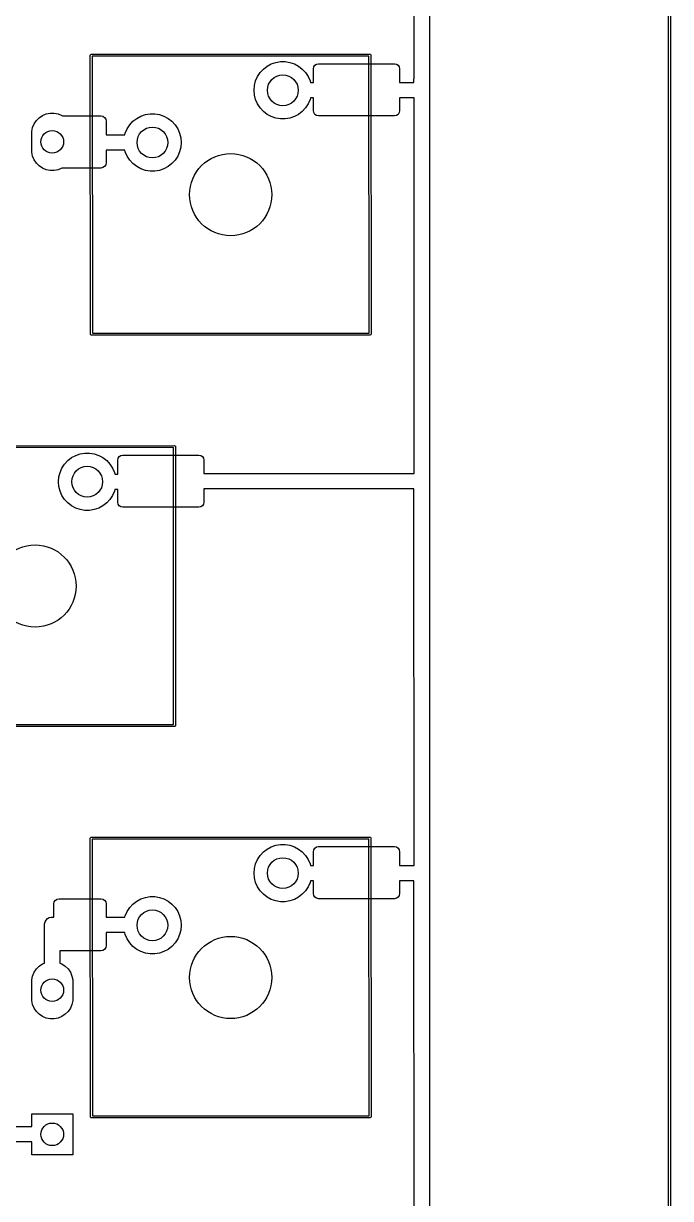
# Model space of a CAD drawing. Extents: x 12 to 499, y -206 to -17.
# Drawn here: x 467.8 to 499.3, y -115.9 to -58.8 of the extents above; entities that cross this region are included whole.
import ezdxf

# ---------------------------------------------------------------- set-up
doc = ezdxf.new("R2010")
doc.units = 0
doc.layers.add('BLACK', color=7, linetype='CONTINUOUS')

msp = doc.modelspace()

# ---------------------------------------------------------------- linework, layer by layer
at = {"layer": 'BLACK', "linetype": 'CONTINUOUS'}
for p, q in [((499.190804, -206.25), (499.187, -16.937194)), ((499.283194, -16.871866), (499.287, -206.3)), ((486.800191, -61.41931), (486.797064, -43.331991)), ((487.543808, -43.008689), (487.547, -61.468)), ((471.03588, -60.305004), (471.039686, -60.28587)), ((471.039686, -73.894138), (471.03588, -60.305004)), ((471.039686, -60.28587), (471.066746, -60.25881)), ((471.066746, -60.25881), (484.65588, -60.255004)), ((484.605892, -60.351217), (471.132093, -60.354991)), ((471.132093, -60.354991), (471.135867, -73.82879)), ((480.0672, -60.652844), (480.295269, -60.614786)), ((480.295269, -60.614786), (480.526491, -60.614786)), ((480.526491, -60.614786), (480.75456, -60.652844)), ((484.609666, -73.825016), (484.605892, -60.351217)), ((484.65588, -60.255004), (484.675014, -60.25881)), ((484.675014, -60.25881), (484.702074, -60.28587)), ((484.702074, -60.28587), (484.70588, -73.875004)), ((479.179617, -61.343678), (479.306083, -61.150106)), ((479.306083, -61.150106), (479.462686, -60.979991)), ((479.462686, -60.979991), (479.645153, -60.837971)), ((479.645153, -60.837971), (479.848506, -60.727921)), ((479.848506, -60.727921), (480.0672, -60.652844)), ((480.75456, -60.652844), (480.973254, -60.727921)), ((480.973254, -60.727921), (481.176607, -60.837971)), ((481.176607, -60.837971), (481.359074, -60.979991)), ((481.359074, -60.979991), (481.515677, -61.150106)), ((481.515677, -61.150106), (481.642143, -61.343678)), ((481.89688, -60.969004), (481.916215, -60.871802)), ((481.89688, -61.637488), (481.89688, -60.969004)), ((481.916215, -60.871802), (481.971275, -60.789399)), ((481.971275, -60.789399), (482.053678, -60.734339)), ((482.053678, -60.734339), (482.15088, -60.715004)), ((482.15088, -60.715004), (485.84288, -60.715004)), ((485.84288, -60.715004), (485.940082, -60.734339)), ((485.940082, -60.734339), (486.022485, -60.789399)), ((486.022485, -60.789399), (486.077545, -60.871802)), ((486.077545, -60.871802), (486.09688, -60.969004)), ((486.09688, -60.969004), (486.09688, -61.63551)), ((479.029974, -61.779572), (479.086736, -61.555425)), ((479.086736, -61.555425), (479.179617, -61.343678)), ((481.642143, -61.343678), (481.735024, -61.555425)), ((481.735024, -61.555425), (481.755822, -61.637555)), ((481.755822, -61.637555), (481.89688, -61.637488)), ((486.09688, -61.63551), (486.797027, -61.63518)), ((486.797, -61.468), (486.800191, -61.41931)), ((486.797027, -61.63518), (486.797, -61.468)), ((487.547, -61.468), (487.544282, -61.509458)), ((487.544282, -61.509458), (487.547, -62.010004)), ((479.01088, -62.010004), (479.029974, -61.779572)), ((479.029974, -62.240436), (479.01088, -62.010004)), ((479.086736, -62.464583), (479.029974, -62.240436)), ((487.547, -62.010004), (487.543896, -62.057358)), ((487.543896, -62.057358), (487.547, -81.034994)), ((479.179617, -62.67633), (479.086736, -62.464583)), ((479.306083, -62.869902), (479.179617, -62.67633)), ((479.462686, -63.040017), (479.306083, -62.869902)), ((481.515677, -62.869902), (481.359074, -63.040017)), ((481.642143, -62.67633), (481.515677, -62.869902)), ((481.735024, -62.464583), (481.642143, -62.67633)), ((481.755336, -62.38437), (481.735024, -62.464583)), ((481.89688, -62.384303), (481.755336, -62.38437)), ((481.89688, -63.001004), (481.89688, -62.384303)), ((486.797149, -62.381995), (486.09688, -62.382325)), ((486.09688, -62.382325), (486.09688, -63.001004)), ((486.800138, -80.660087), (486.797149, -62.381995)), ((468.411048, -63.484207), (468.549665, -63.34559)), ((468.549665, -63.34559), (468.712661, -63.236679)), ((468.712661, -63.236679), (468.893773, -63.16166)), ((468.893773, -63.16166), (469.086041, -63.123415)), ((469.086041, -63.123415), (469.282075, -63.123415)), ((469.282075, -63.123415), (469.474343, -63.16166)), ((469.474343, -63.16166), (469.655455, -63.236679)), ((469.655455, -63.236679), (469.68288, -63.255004)), ((469.68288, -63.255004), (471.55088, -63.255004)), ((471.55088, -63.255004), (471.648082, -63.274339)), ((471.648082, -63.274339), (471.730485, -63.329399)), ((471.730485, -63.329399), (471.785545, -63.411802)), ((471.785545, -63.411802), (471.80488, -63.509004)), ((473.112686, -63.519991), (473.295153, -63.377971)), ((473.295153, -63.377971), (473.498506, -63.267921)), ((473.498506, -63.267921), (473.7172, -63.192844)), ((473.7172, -63.192844), (473.945269, -63.154786)), ((473.945269, -63.154786), (474.176491, -63.154786)), ((474.176491, -63.154786), (474.40456, -63.192844)), ((474.40456, -63.192844), (474.623254, -63.267921)), ((474.623254, -63.267921), (474.826607, -63.377971)), ((474.826607, -63.377971), (475.009074, -63.519991)), ((479.645153, -63.182037), (479.462686, -63.040017)), ((479.848506, -63.292087), (479.645153, -63.182037)), ((480.0672, -63.367164), (479.848506, -63.292087)), ((480.295269, -63.405222), (480.0672, -63.367164)), ((480.526491, -63.405222), (480.295269, -63.405222)), ((480.75456, -63.367164), (480.526491, -63.405222)), ((480.973254, -63.292087), (480.75456, -63.367164)), ((481.176607, -63.182037), (480.973254, -63.292087)), ((481.359074, -63.040017), (481.176607, -63.182037)), ((481.916215, -63.098206), (481.89688, -63.001004)), ((481.971275, -63.180609), (481.916215, -63.098206)), ((482.053678, -63.235669), (481.971275, -63.180609)), ((482.15088, -63.255004), (482.053678, -63.235669)), ((485.84288, -63.255004), (482.15088, -63.255004)), ((485.940082, -63.235669), (485.84288, -63.255004)), ((486.022485, -63.180609), (485.940082, -63.235669)), ((486.077545, -63.098206), (486.022485, -63.180609)), ((486.09688, -63.001004), (486.077545, -63.098206)), ((468.184058, -64.1186), (468.188873, -64.020583)), ((468.188873, -64.020583), (468.227118, -63.828315)), ((468.227118, -63.828315), (468.302137, -63.647203)), ((468.302137, -63.647203), (468.411048, -63.484207)), ((471.80488, -63.509004), (471.80488, -64.177028)), ((472.736736, -64.095425), (472.829617, -63.883678)), ((472.829617, -63.883678), (472.956083, -63.690106)), ((472.956083, -63.690106), (473.112686, -63.519991)), ((475.009074, -63.519991), (475.165677, -63.690106)), ((475.165677, -63.690106), (475.292143, -63.883678)), ((475.292143, -63.883678), (475.385024, -64.095425)), ((468.188873, -65.016617), (468.184058, -64.1186)), ((471.80488, -64.177028), (472.716278, -64.17621)), ((472.716278, -64.17621), (472.736736, -64.095425)), ((475.385024, -64.095425), (475.441786, -64.319572)), ((475.441786, -64.319572), (475.46088, -64.550004)), ((475.46088, -64.550004), (475.441786, -64.780436)), ((468.227118, -65.208885), (468.188873, -65.016617)), ((472.716088, -64.923046), (471.80488, -64.923864)), ((471.80488, -64.923864), (471.80488, -65.541004)), ((472.736736, -65.004583), (472.716088, -64.923046)), ((472.829617, -65.21633), (472.736736, -65.004583)), ((475.385024, -65.004583), (475.292143, -65.21633)), ((475.441786, -64.780436), (475.385024, -65.004583)), ((468.302137, -65.389997), (468.227118, -65.208885)), ((468.411048, -65.552993), (468.302137, -65.389997)), ((468.549665, -65.69161), (468.411048, -65.552993)), ((468.712661, -65.800521), (468.549665, -65.69161)), ((471.730485, -65.720609), (471.648082, -65.775669)), ((471.785545, -65.638206), (471.730485, -65.720609)), ((471.80488, -65.541004), (471.785545, -65.638206)), ((472.956083, -65.409902), (472.829617, -65.21633)), ((473.112686, -65.580017), (472.956083, -65.409902)), ((473.295153, -65.722037), (473.112686, -65.580017)), ((473.498506, -65.832087), (473.295153, -65.722037)), ((474.826607, -65.722037), (474.623254, -65.832087)), ((475.009074, -65.580017), (474.826607, -65.722037)), ((475.165677, -65.409902), (475.009074, -65.580017)), ((475.292143, -65.21633), (475.165677, -65.409902)), ((468.893773, -65.87554), (468.712661, -65.800521)), ((469.086041, -65.913785), (468.893773, -65.87554)), ((469.282075, -65.913785), (469.086041, -65.913785)), ((469.474343, -65.87554), (469.282075, -65.913785)), ((469.655455, -65.800521), (469.474343, -65.87554)), ((469.663712, -65.795004), (469.655455, -65.800521)), ((471.55088, -65.795004), (469.663712, -65.795004)), ((471.648082, -65.775669), (471.55088, -65.795004)), ((473.7172, -65.907164), (473.498506, -65.832087)), ((473.945269, -65.945222), (473.7172, -65.907164)), ((474.176491, -65.945222), (473.945269, -65.945222)), ((474.40456, -65.907164), (474.176491, -65.945222)), ((474.623254, -65.832087), (474.40456, -65.907164)), ((471.066746, -73.921198), (471.039686, -73.894138)), ((471.08588, -73.925004), (471.066746, -73.921198)), ((484.675014, -73.921198), (471.08588, -73.925004)), ((471.135867, -73.82879), (484.609666, -73.825016)), ((484.702074, -73.894138), (484.675014, -73.921198)), ((484.70588, -73.875004), (484.702074, -73.894138)), ((461.541706, -79.3088), (475.13084, -79.304994)), ((475.080852, -79.401207), (461.607053, -79.404981)), ((475.084626, -92.875006), (475.080852, -79.401207)), ((475.13084, -79.304994), (475.149974, -79.3088)), ((475.149974, -79.3088), (475.177034, -79.33586)), ((475.177034, -79.33586), (475.18084, -92.924994)), ((469.781043, -80.200096), (469.937646, -80.029981)), ((469.937646, -80.029981), (470.120113, -79.887961)), ((470.120113, -79.887961), (470.323466, -79.777911)), ((470.323466, -79.777911), (470.54216, -79.702834)), ((470.54216, -79.702834), (470.770229, -79.664776)), ((470.770229, -79.664776), (471.001451, -79.664776)), ((471.001451, -79.664776), (471.22952, -79.702834)), ((471.22952, -79.702834), (471.448214, -79.777911)), ((471.448214, -79.777911), (471.651567, -79.887961)), ((471.651567, -79.887961), (471.834034, -80.029981)), ((471.834034, -80.029981), (471.990637, -80.200096)), ((472.37184, -80.018994), (472.391175, -79.921792)), ((472.37184, -80.686847), (472.37184, -80.018994)), ((472.391175, -79.921792), (472.446235, -79.839389)), ((472.446235, -79.839389), (472.528638, -79.784329)), ((472.528638, -79.784329), (472.62584, -79.764994)), ((472.62584, -79.764994), (476.31784, -79.764994)), ((476.31784, -79.764994), (476.415042, -79.784329)), ((476.415042, -79.784329), (476.497445, -79.839389)), ((476.497445, -79.839389), (476.552505, -79.921792)), ((476.552505, -79.921792), (476.57184, -80.018994)), ((476.57184, -80.018994), (476.57184, -80.662661)), ((469.504934, -80.829562), (469.561696, -80.605415)), ((469.561696, -80.605415), (469.654577, -80.393668)), ((469.654577, -80.393668), (469.781043, -80.200096)), ((471.990637, -80.200096), (472.117103, -80.393668)), ((472.117103, -80.393668), (472.209984, -80.605415)), ((472.209984, -80.605415), (472.230637, -80.686971)), ((469.48584, -81.059994), (469.504934, -80.829562)), ((469.504934, -81.290426), (469.48584, -81.059994)), ((472.230637, -80.686971), (472.37184, -80.686847)), ((476.57184, -80.662661), (486.800138, -80.660087)), ((487.547, -81.034994), (487.543808, -81.083691)), ((487.543808, -81.083691), (487.547, -100.109999)), ((469.561696, -81.514573), (469.504934, -81.290426)), ((469.654577, -81.72632), (469.561696, -81.514573)), ((469.781043, -81.919892), (469.654577, -81.72632)), ((472.117103, -81.72632), (471.990637, -81.919892)), ((472.209984, -81.514573), (472.117103, -81.72632)), ((472.230436, -81.433807), (472.209984, -81.514573)), ((472.37184, -81.433682), (472.230436, -81.433807)), ((472.37184, -82.050994), (472.37184, -81.433682)), ((486.797062, -81.406892), (476.57184, -81.409465)), ((476.57184, -81.409465), (476.57184, -82.050994)), ((486.800136, -99.735174), (486.797062, -81.406892)), ((469.937646, -82.090007), (469.781043, -81.919892)), ((470.120113, -82.232027), (469.937646, -82.090007)), ((470.323466, -82.342077), (470.120113, -82.232027)), ((470.54216, -82.417154), (470.323466, -82.342077)), ((471.448214, -82.342077), (471.22952, -82.417154)), ((471.651567, -82.232027), (471.448214, -82.342077)), ((471.834034, -82.090007), (471.651567, -82.232027)), ((471.990637, -81.919892), (471.834034, -82.090007)), ((472.391175, -82.148196), (472.37184, -82.050994)), ((472.446235, -82.230599), (472.391175, -82.148196)), ((472.528638, -82.285659), (472.446235, -82.230599)), ((472.62584, -82.304994), (472.528638, -82.285659)), ((476.31784, -82.304994), (472.62584, -82.304994)), ((476.415042, -82.285659), (476.31784, -82.304994)), ((476.497445, -82.230599), (476.415042, -82.285659)), ((476.552505, -82.148196), (476.497445, -82.230599)), ((476.57184, -82.050994), (476.552505, -82.148196)), ((470.770229, -82.455212), (470.54216, -82.417154)), ((471.001451, -82.455212), (470.770229, -82.455212)), ((471.22952, -82.417154), (471.001451, -82.455212)), ((475.149974, -92.971188), (461.56084, -92.974994)), ((461.610827, -92.87878), (475.084626, -92.875006)), ((475.177034, -92.944128), (475.149974, -92.971188)), ((475.18084, -92.924994), (475.177034, -92.944128)), ((471.039776, -98.385865), (471.066836, -98.358805)), ((471.066836, -98.358805), (484.65597, -98.354999)), ((484.65597, -98.354999), (484.675104, -98.358805)), ((484.675104, -98.358805), (484.702164, -98.385865)), ((471.03597, -98.404999), (471.039776, -98.385865)), ((471.039776, -111.994133), (471.03597, -98.404999)), ((484.605982, -98.451212), (471.132183, -98.454986)), ((471.132183, -98.454986), (471.135957, -111.928785)), ((479.645243, -98.937966), (479.848596, -98.827916)), ((479.848596, -98.827916), (480.06729, -98.752839)), ((480.06729, -98.752839), (480.295359, -98.714781)), ((480.295359, -98.714781), (480.526581, -98.714781)), ((480.526581, -98.714781), (480.75465, -98.752839)), ((480.75465, -98.752839), (480.973344, -98.827916)), ((480.973344, -98.827916), (481.176697, -98.937966)), ((481.916305, -98.971797), (481.971365, -98.889394)), ((481.971365, -98.889394), (482.053768, -98.834334)), ((482.053768, -98.834334), (482.15097, -98.814999)), ((482.15097, -98.814999), (485.84297, -98.814999)), ((484.609756, -111.925011), (484.605982, -98.451212)), ((484.702164, -98.385865), (484.70597, -111.974999)), ((485.84297, -98.814999), (485.940172, -98.834334)), ((485.940172, -98.834334), (486.022575, -98.889394)), ((486.022575, -98.889394), (486.077635, -98.971797)), ((479.086826, -99.65542), (479.179707, -99.443673)), ((479.179707, -99.443673), (479.306173, -99.250101)), ((479.306173, -99.250101), (479.462776, -99.079986)), ((479.462776, -99.079986), (479.645243, -98.937966)), ((481.176697, -98.937966), (481.359164, -99.079986)), ((481.359164, -99.079986), (481.515767, -99.250101)), ((481.515767, -99.250101), (481.642233, -99.443673)), ((481.642233, -99.443673), (481.735114, -99.65542)), ((481.89697, -99.068999), (481.916305, -98.971797)), ((481.89697, -99.737483), (481.89697, -99.068999)), ((486.077635, -98.971797), (486.09697, -99.068999)), ((486.09697, -99.068999), (486.09697, -99.735505)), ((479.01097, -100.109999), (479.030064, -99.879567)), ((479.030064, -99.879567), (479.086826, -99.65542)), ((481.735114, -99.65542), (481.755912, -99.73755)), ((481.755912, -99.73755), (481.89697, -99.737483)), ((486.09697, -99.735505), (486.800136, -99.735174)), ((479.030064, -100.340431), (479.01097, -100.109999)), ((479.086826, -100.564578), (479.030064, -100.340431)), ((479.179707, -100.776325), (479.086826, -100.564578)), ((481.735114, -100.564578), (481.642233, -100.776325)), ((481.755426, -100.484365), (481.735114, -100.564578)), ((481.89697, -100.484298), (481.755426, -100.484365)), ((481.89697, -101.100999), (481.89697, -100.484298)), ((486.797062, -100.48199), (486.09697, -100.48232)), ((486.09697, -100.48232), (486.09697, -101.100999)), ((486.800136, -118.785107), (486.797062, -100.48199)), ((487.547, -100.109999), (487.543808, -100.158695)), ((487.543808, -100.158695), (487.547, -119.160004)), ((479.306173, -100.969897), (479.179707, -100.776325)), ((479.462776, -101.140012), (479.306173, -100.969897)), ((479.645243, -101.282032), (479.462776, -101.140012)), ((481.359164, -101.140012), (481.176697, -101.282032)), ((481.515767, -100.969897), (481.359164, -101.140012)), ((481.642233, -100.776325), (481.515767, -100.969897)), ((481.916305, -101.198201), (481.89697, -101.100999)), ((481.971365, -101.280604), (481.916305, -101.198201)), ((486.077635, -101.198201), (486.022575, -101.280604)), ((486.09697, -101.100999), (486.077635, -101.198201)), ((469.26497, -101.608999), (469.284305, -101.511797)), ((469.26497, -102.252909), (469.26497, -101.608999)), ((469.284305, -101.511797), (469.339365, -101.429394)), ((469.339365, -101.429394), (469.421768, -101.374334)), ((469.421768, -101.374334), (469.51897, -101.354999)), ((469.51897, -101.354999), (471.55097, -101.354999)), ((471.55097, -101.354999), (471.648172, -101.374334)), ((471.648172, -101.374334), (471.730575, -101.429394)), ((471.730575, -101.429394), (471.785635, -101.511797)), ((471.785635, -101.511797), (471.80497, -101.608999)), ((471.80497, -101.608999), (471.80497, -102.252023)), ((472.829707, -101.983673), (472.956173, -101.790101)), ((472.956173, -101.790101), (473.112776, -101.619986)), ((473.112776, -101.619986), (473.295243, -101.477966)), ((473.295243, -101.477966), (473.498596, -101.367916)), ((473.498596, -101.367916), (473.71729, -101.292839)), ((473.71729, -101.292839), (473.945359, -101.254781)), ((473.945359, -101.254781), (474.176581, -101.254781)), ((474.176581, -101.254781), (474.40465, -101.292839)), ((474.40465, -101.292839), (474.623344, -101.367916)), ((474.623344, -101.367916), (474.826697, -101.477966)), ((474.826697, -101.477966), (475.009164, -101.619986)), ((475.009164, -101.619986), (475.165767, -101.790101)), ((475.165767, -101.790101), (475.292233, -101.983673)), ((479.848596, -101.392082), (479.645243, -101.282032)), ((480.06729, -101.467159), (479.848596, -101.392082)), ((480.295359, -101.505217), (480.06729, -101.467159)), ((480.526581, -101.505217), (480.295359, -101.505217)), ((480.75465, -101.467159), (480.526581, -101.505217)), ((480.973344, -101.392082), (480.75465, -101.467159)), ((481.176697, -101.282032), (480.973344, -101.392082)), ((482.053768, -101.335664), (481.971365, -101.280604)), ((482.15097, -101.354999), (482.053768, -101.335664)), ((485.84297, -101.354999), (482.15097, -101.354999)), ((485.940172, -101.335664), (485.84297, -101.354999)), ((486.022575, -101.280604), (485.940172, -101.335664)), ((468.88655, -102.396713), (468.955772, -102.327491)), ((468.955772, -102.327491), (469.040552, -102.278544)), ((469.040552, -102.278544), (469.135111, -102.253207)), ((469.135111, -102.253207), (469.26497, -102.252909)), ((471.80497, -102.252023), (472.7227, -102.251199)), ((472.7227, -102.251199), (472.736826, -102.19542)), ((472.736826, -102.19542), (472.829707, -101.983673)), ((475.292233, -101.983673), (475.385114, -102.19542)), ((475.385114, -102.19542), (475.441876, -102.419567)), ((468.809058, -102.624999), (468.812266, -102.576052)), ((468.810905, -104.487184), (468.809058, -102.624999)), ((468.812266, -102.576052), (468.837603, -102.481493)), ((468.837603, -102.481493), (468.88655, -102.396713)), ((475.441876, -102.880431), (475.385114, -103.104578)), ((475.441876, -102.419567), (475.46097, -102.649999)), ((475.46097, -102.649999), (475.441876, -102.880431)), ((472.709848, -102.998047), (471.80497, -102.998859)), ((471.80497, -102.998859), (471.80497, -103.640999)), ((472.736826, -103.104578), (472.709848, -102.998047)), ((472.829707, -103.316325), (472.736826, -103.104578)), ((472.956173, -103.509897), (472.829707, -103.316325)), ((473.112776, -103.680012), (472.956173, -103.509897)), ((475.165767, -103.509897), (475.009164, -103.680012)), ((475.292233, -103.316325), (475.165767, -103.509897)), ((475.385114, -103.104578), (475.292233, -103.316325)), ((471.55097, -103.894999), (469.557158, -103.894999)), ((469.557158, -103.894999), (469.557746, -104.487406)), ((471.648172, -103.875664), (471.55097, -103.894999)), ((471.730575, -103.820604), (471.648172, -103.875664)), ((471.785635, -103.738201), (471.730575, -103.820604)), ((471.80497, -103.640999), (471.785635, -103.738201)), ((473.295243, -103.822032), (473.112776, -103.680012)), ((473.498596, -103.932082), (473.295243, -103.822032)), ((473.71729, -104.007159), (473.498596, -103.932082)), ((473.945359, -104.045217), (473.71729, -104.007159)), ((474.176581, -104.045217), (473.945359, -104.045217)), ((474.40465, -104.007159), (474.176581, -104.045217)), ((474.623344, -103.932082), (474.40465, -104.007159)), ((474.826697, -103.822032), (474.623344, -103.932082)), ((475.009164, -103.680012), (474.826697, -103.822032)), ((468.411048, -104.775407), (468.549665, -104.63679)), ((468.549665, -104.63679), (468.712661, -104.527879)), ((468.712661, -104.527879), (468.810905, -104.487184)), ((469.557746, -104.487406), (469.655455, -104.527879)), ((469.655455, -104.527879), (469.818451, -104.63679)), ((469.818451, -104.63679), (469.957068, -104.775407)), ((468.188873, -105.311783), (468.227118, -105.119515)), ((468.227118, -105.119515), (468.302137, -104.938403)), ((468.302137, -104.938403), (468.411048, -104.775407)), ((469.957068, -104.775407), (470.065979, -104.938403)), ((470.065979, -104.938403), (470.140998, -105.119515)), ((470.140998, -105.119515), (470.179243, -105.311783)), ((468.184058, -105.4098), (468.188873, -105.311783)), ((468.188873, -106.307817), (468.184058, -105.4098)), ((470.179243, -105.311783), (470.184058, -106.2098)), ((468.227118, -106.500085), (468.188873, -106.307817)), ((470.179243, -106.307817), (470.140998, -106.500085)), ((470.184058, -106.2098), (470.179243, -106.307817)), ((468.302137, -106.681197), (468.227118, -106.500085)), ((468.411048, -106.844193), (468.302137, -106.681197)), ((468.549665, -106.98281), (468.411048, -106.844193)), ((469.957068, -106.844193), (469.818451, -106.98281)), ((470.065979, -106.681197), (469.957068, -106.844193)), ((470.140998, -106.500085), (470.065979, -106.681197)), ((468.712661, -107.091721), (468.549665, -106.98281)), ((468.893773, -107.16674), (468.712661, -107.091721)), ((469.086041, -107.204985), (468.893773, -107.16674)), ((469.282075, -107.204985), (469.086041, -107.204985)), ((469.474343, -107.16674), (469.282075, -107.204985)), ((469.655455, -107.091721), (469.474343, -107.16674)), ((469.818451, -106.98281), (469.655455, -107.091721)), ((468.184058, -112.44986), (468.184058, -111.8248)), ((468.184058, -111.8248), (470.184058, -111.8248)), ((470.184058, -111.8248), (470.184058, -113.8248)), ((471.066836, -112.021193), (471.039776, -111.994133)), ((471.08597, -112.024999), (471.066836, -112.021193)), ((484.675104, -112.021193), (471.08597, -112.024999)), ((471.135957, -111.928785), (484.609756, -111.925011)), ((484.702164, -111.994133), (484.675104, -112.021193)), ((484.70597, -111.974999), (484.702164, -111.994133)), ((417.336058, -112.452944), (468.184058, -112.44986)), ((468.184058, -113.196655), (417.336058, -113.199739)), ((468.184058, -113.8248), (468.184058, -113.196655)), ((470.184058, -113.8248), (468.184058, -113.8248))]:
    msp.add_line(p, q, dxfattribs=at)
at = {"layer": 'BLACK'}
for centre, radius in [((480.41088, -62.010004), 0.75), ((469.184058, -64.5186), 0.55), ((474.06088, -64.550004), 0.75), ((477.87088, -67.090004), 2), ((470.88584, -81.059994), 0.75), ((468.34584, -86.139994), 2), ((468.34584, -86.139994), 2), ((480.41097, -100.109999), 0.75), ((474.06097, -102.649999), 0.75), ((477.87097, -105.189999), 2), ((469.184058, -105.8098), 0.55), ((469.184058, -112.8248), 0.55)]:
    msp.add_circle(centre, radius, dxfattribs=at)

doc.saveas('drawing.dxf')
